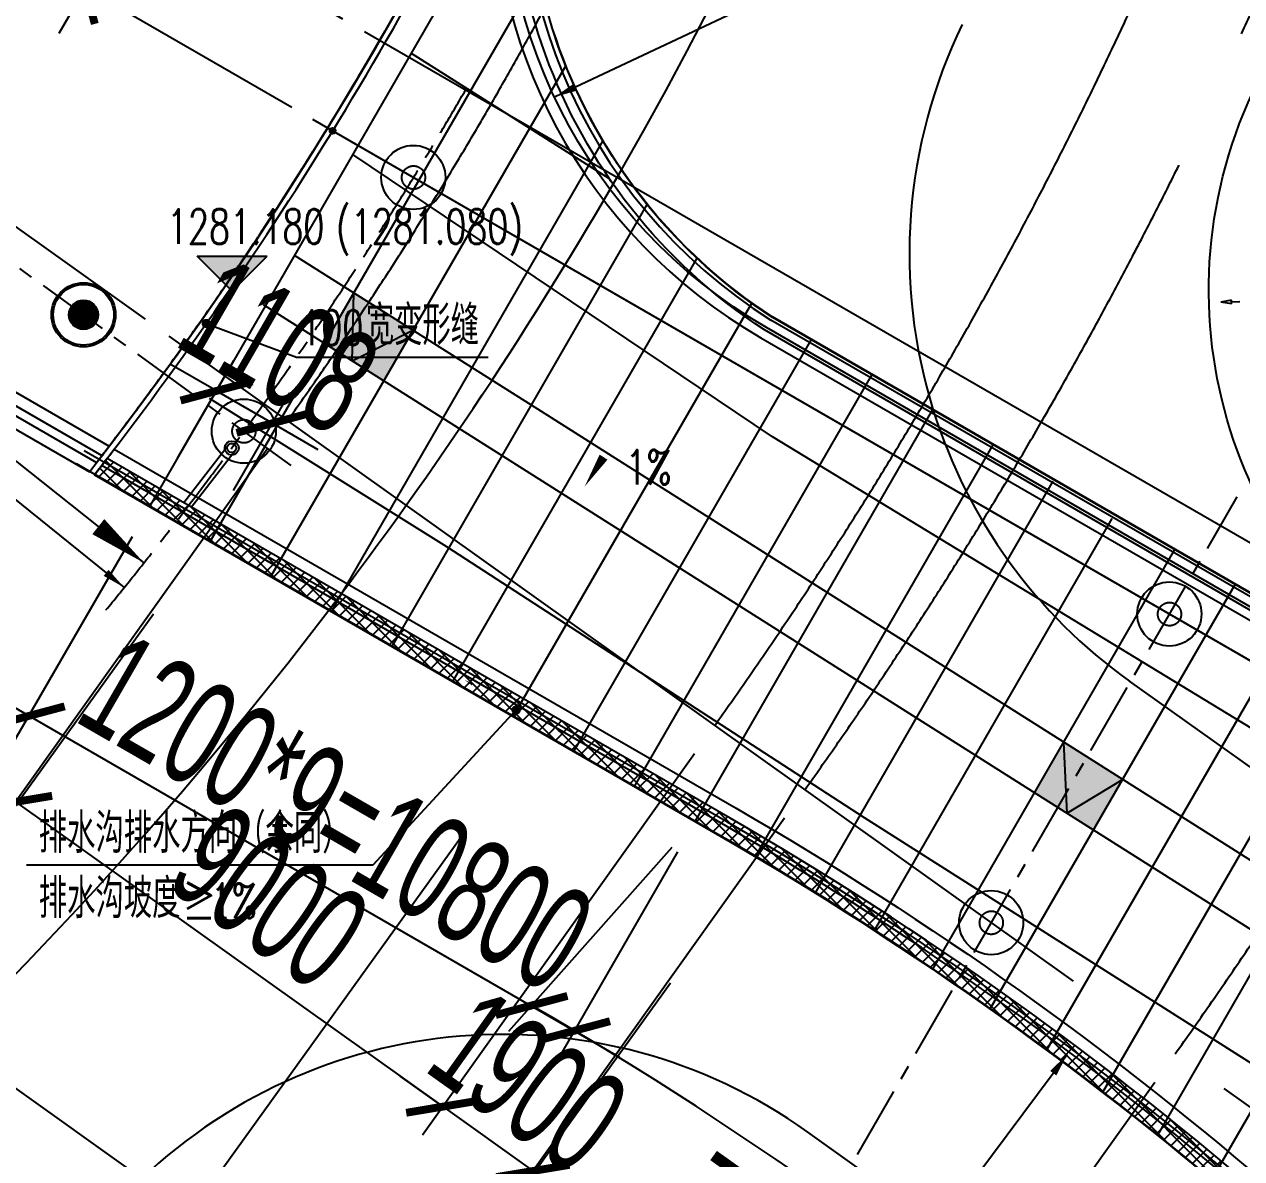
# Model space of a CAD drawing. Extents: x 1962160 to 37842216, y -162679 to 2997677.
# Drawn here: x 37663853 to 37684730, y 2705200 to 2724654 of the extents above; entities that cross this region are included whole.
import ezdxf
from ezdxf.enums import TextEntityAlignment as Align

# ---------------------------------------------------------------- set-up
doc = ezdxf.new("R2010")
doc.units = 0
doc.header["$LTSCALE"] = 1000
for name, pattern in [('__DASH', [0.35, 0.25, -0.1]), ('CENTER', [2, 1.25, -0.25, 0.25, -0.25]), ('CENTER2', [28.575000000000003, 19.05, -3.175, 3.175, -3.175]), ('DASH', [0.35, 0.25, -0.1]), ('HIDDEN', [0.375, 0.25, -0.125])]:
    doc.linetypes.add(name, pattern=pattern)
doc.layers.get('0').update_dxf_attribs({"color": 8})
doc.layers.get('Defpoints').update_dxf_attribs({"color": 8})
for name, color, linetype in [('#幕墙线-平面', 8, 'Continuous'), ('#标注', 8, 'Continuous'), ('#虚线', 8, 'HIDDEN'), ('#轴线', 8, 'CENTER2'), ('A-AL-E', 8, 'Continuous'), ('A-COLS-PLAN-C', 8, 'DASH'), ('A-COLS-PLAN-S', 8, 'DASH'), ('A-DETL-ALUM', 8, 'Continuous'), ('A-DIMS', 8, 'Continuous'), ('A-DIMS-ELEV', 8, 'Continuous'), ('A-DIMS-LEAD', 8, 'Continuous'), ('A-DIMS-SYMB', 8, 'Continuous'), ('A-FLOR', 8, 'Continuous'), ('A-FLOR-OTLN', 8, 'Continuous'), ('A-FLOR-UNDR', 8, '__DASH'), ('A-GRID', 8, 'CENTER'), ('A-HATH', 8, 'Continuous'), ('A-NOTE', 8, 'Continuous'), ('A-ROOF-DRAN', 8, 'Continuous'), ('A-STRS-HRAL', 8, 'Continuous'), ('COLUMN', 8, 'Continuous'), ('DIM', 8, 'Continuous'), ('G-ACCS', 8, 'Continuous'), ('PUB_HATCH', 8, 'Continuous'), ('周边建筑', 8, 'Continuous'), ('建-填充', 8, 'Continuous'), ('水-雨水-压力流-标识', 8, 'Continuous')]:
    doc.layers.add(name, color=color, linetype=linetype)
doc.layers.add('A-X-CHEK', color=8, linetype='Continuous', plot=False)
doc.styles.add('#文字', font='jrs.shx', dxfattribs={"width": 0.7, "bigfont": 'hztxt.shx'})
doc.styles.add('_TCH_DIM', font='SIMPLEX', dxfattribs={"bigfont": 'GBCBIG'})
doc.styles.add('_TCH_LABEL', font='COMPLEX', dxfattribs={"bigfont": 'GBCBIG'})
doc.styles.add('JHZX', font='jrs.shx', dxfattribs={"width": 0.6, "bigfont": 'jhz.shx'})
doc.dimstyles.new('JZBZ-600', dxfattribs={"dimscale": 600, "dimtxt": 3, "dimasz": 1.5, "dimexe": 1, "dimexo": 1, "dimgap": 0.5, "dimtad": 1, "dimdec": 0, "dimdsep": 46, "dimtxsty": 'JHZX', "dimblk1": 'ARCHTICK', "dimblk2": 'ARCHTICK', "dimsah": 1, "dimcen": 0, "dimclrd": 1, "dimclre": 1, "dimclrt": 2, "dimadec": 1, "dimazin": 2, "dimtfac": 1, "dimtdec": 0, "dimtix": 1, "dimtmove": 0, "dimatfit": 3, "dimfxl": 1, "dimtolj": 1, "dimlwd": -1, "dimlwe": -1, "dimarcsym": 1})

# ---------------------------------------------------------------- blocks, each defined once
blk = doc.blocks.new('排水沟区域')
at = {"layer": 'A-HATH'}
h = blk.add_hatch(dxfattribs=at)
h.set_pattern_fill('ANSI37', color=256, scale=100)
h.set_pattern_definition([(45, (0, 0), (-112.2532015133644, 112.2532015133644), []), (135, (0, 0), (-112.2532015133644, -112.2532015133644), [])])
edge = h.paths.add_edge_path()
edge.add_arc((35647972.51225499, 2918657.177441645), 65100.0000012061, 322.14232842016406, 322.4531751002439, ccw=False)
edge.add_line((35699371.4155573, 2878705.171991638), (35710098.52591892, 2872511.871939205))
edge.add_arc((35680273.52592783, 2820853.456598331), 59649.99999998869, 38.01189623978013, 60.00000000987711, ccw=False)
edge.add_arc((35744722.34777962, 2871227.947781262), 22150.00000015055, 218.0118962393887, 299.374672109322)
edge.add_line((35755587.33435256, 2851925.75705647), (35755535.64254402, 2852298.799455345))
edge.add_arc((35744722.34777962, 2871227.947781258), 21800.00000013873, 218.0118962393722, 299.73721067603617, ccw=False)
edge.add_arc((35680273.52592785, 2820853.45659831), 59999.99999999597, 38.01189623980522, 60.00000000990575)
edge.add_line((35710273.52591886, 2872814.98083056), (35699587.40959853, 2878984.612962234))
blk.add_lwpolyline([(35699587.40959853, 2878984.612962234, -0.001356325340777979), (35699371.4155573, 2878705.171991638), (35710098.52591892, 2872511.871939205, -0.09623666010341482), (35727270.74137338, 2857587.422357051, 0.3707188740707033), (35755587.33435256, 2851925.75705647), (35755535.64254402, 2852298.799455345, -0.372519204977677), (35727546.5003911, 2857802.961133509, 0.09623666010342376), (35710273.52591886, 2872814.98083056)], format="xyb", close=True, dxfattribs=at)
blk = doc.blocks.new('A$C58e34137')
at = {"layer": 'A-X-CHEK'}
blk.add_blockref('排水沟区域', (-35647972.51433039, -2918657.17947907), dxfattribs=at)
blk = doc.blocks.new('雨水立管')
for radius in [80, 50]:
    blk.add_circle((-3.725290298461914e-09, 2.328306436538696e-10), radius)
blk = doc.blocks.new('雨水')
at = {"layer": 'A-DIMS-SYMB'}
for points in [[(35708731.8384164, 2879987.853267618, 0, 0, 0), (35707777.52065702, 2878503.900955722, 0, 160, 0), (35708102.0590466, 2879008.554137311, 0, 0, 0)], [(35706841.9967168, 2874531.734815374, 0, 0, 0), (35705722.45970689, 2875186.766709147, 0, 40.00000000000001, 0), (35705851.92734507, 2875111.016259214, 0, 0, 0)]]:
    blk.add_lwpolyline(points, format="xyseb", dxfattribs=at)
at = {"layer": 'A-ROOF-DRAN'}
for points in [[(35701665.13476419, 2879211.063705506), (35700902.99631985, 2878225.058614844)], [(35701783.81438571, 2879119.329592793), (35701034.08286004, 2878149.375765604)]]:
    blk.add_lwpolyline(points, dxfattribs=at)
at = {"xscale": 1.5, "yscale": 1.5, "zscale": 1.5, "rotation": 352.2975587792416}
blk.add_blockref('雨水立管', (35701724.47457495, 2879165.196649149), dxfattribs=at)
at = {"layer": 'A-DIMS-SYMB', "style": '_TCH_DIM', "width": 0.7058823529411765}
blk.add_text('1%', height=595, dxfattribs=at).set_placement((35708478.84041534, 2878536.772431237))
blk = doc.blocks.new('1100')
at = {"layer": 'A-DETL-ALUM', "ltscale": 0.3}
blk.add_circle((35572079.41488183, 2737404.62498665), 550, dxfattribs=at)
blk = doc.blocks.new('_YZHK')
blk.add_circle((0, 0), 0.5)
blk = doc.blocks.new('ASDFASD')
at = {"layer": 'A-COLS-PLAN-C', "ltscale": 0.3, "xscale": 400, "yscale": 400, "zscale": 400}
for p in [(35704842.20690009, 2883804.231638936), (35701933.94578041, 2879451.901112528), (35717808.48647182, 2876316.632985414), (35714752.48607931, 2871023.485037637)]:
    blk.add_blockref('_YZHK', p, dxfattribs=at)
blk = doc.blocks.new('ZWBLB')
at = {"layer": '周边建筑'}
for radius in [550, 520]:
    blk.add_circle((0, 0), radius, dxfattribs=at)
blk = doc.blocks.new('_YZH')
blk.add_circle((0, 0), 0.5)
at = {"layer": 'PUB_HATCH', "const_width": 0.5}
blk.add_lwpolyline([(-0.25, 0, 1), (0.25, 0, 1)], format="xyb", close=True, dxfattribs=at)
blk = doc.blocks.new('ECC')
at = {"layer": '周边建筑'}
blk.add_line((-116694.2227921858, 480234.0633016001), (-111292.32984633, 477115.278949596), dxfattribs=at)
for points in [[(-126716.4420018718, 491932.2929083132), (-127550.6748390421, 491133.9615865685, 0.1326683877952218), (-116694.2207442299, 480234.0621192125), (-111292.3298463449, 477115.2789496044)], [(-126578.4081411064, 491787.5629272466), (-127299.1309239492, 491097.8567131069, 0.1313120462782556), (-116594.2207440957, 480407.2671998893), (-111169.6204438061, 477275.3727506711)], [(-127989.3982591256, 491198.5599216246, 0.1350036080482304), (-116869.2207444757, 479930.9532280276), (-111508.3881162256, 476835.8750614896)], [(-127738.9273781553, 491161.4281924595, 0.133675105545757), (-116769.2207443342, 480104.1583087048), (-111384.7208804563, 476995.4158572792)], [(-127299.1309239492, 491097.8567131069, 0.1313120462782575), (-116594.2207440957, 480407.2671998893), (-111169.6204438061, 477275.3727506711)]]:
    blk.add_lwpolyline(points, format="xyb", dxfattribs=at)
for centre, radius, start, end in [((-162819.866218321, 516737.4065481108), 65000.00000000001, 322.2636191903554, 219.1220131277626), ((-162819.866218321, 516737.4065481108), 65000.00000000001, 322.1301625506179, 334.51952315735), ((-162819.866218321, 516737.4065481103), 65000.00000000007, 322.4414961363963, 334.3637509884151)]:
    blk.add_arc(centre, radius, start, end, dxfattribs=at)
at = {"layer": 'COLUMN', "xscale": 500, "yscale": 500, "zscale": 500}
blk.add_blockref('_YZH', (-111609.0904743895, 479530.6000779974), dxfattribs=at)
at = {"layer": '周边建筑'}
blk.add_blockref('ZWBLB', (-111609.0904743895, 479530.6000775653), dxfattribs=at)
blk = doc.blocks.new('*U323')
for p, q in [((171.5522559606616, 1.455191522836685e-11), (315.1458337431832, 1.455191522836685e-11)), ((315.1458337429503, 31.46169286793156), (315.1458337431832, -31.46169286801887)), ((315.1458337429503, 31.46169286793156), (500, 1.309672370553017e-10)), ((315.1458337431832, -31.46169286801887), (500, 1.455191522836685e-11))]:
    blk.add_line(p, q)
blk = doc.blocks.new('567')
at = {"layer": '周边建筑'}
blk.add_lwpolyline([(51545.86369138211, 114974.0141785215, -0.06666786033998978), (79983.71774893254, 97358.1270108968, -0.4327152502716894), (80756.21607623994, 85720.67174874991), (59352.30016976595, 62767.78205864877, -0.3893999561661833), (48564.77200990915, 61928.61147829099, 0.1645435660436389), (999.9999528080225, 78693.64650399983)], format="xyb", dxfattribs=at)
at = {"layer": '周边建筑', "rotation": 257.5786411713777}
blk.add_blockref('*U323', (52057.73240400851, 61069.8532551527), dxfattribs=at)
blk = doc.blocks.new('DIAN')
at = {"layer": 'A-FLOR-OTLN'}
h = blk.add_hatch(color=256, dxfattribs=at)
h.dxf.hatch_style = 1
edge = h.paths.add_edge_path()
edge.add_arc((35536772.41172721, 2753987.120531246), 50, 0, 360)
blk.add_circle((35536772.41172721, 2753987.120531246), 50, dxfattribs=at)
blk = doc.blocks.new('总体道路0521')
at = {"layer": 'G-ACCS'}
for p, q in [((35648068.32808612, 2918594.665559466), (35648041.65957485, 2918613.688023686)), ((35648063.29587139, 2918586.585897689), (35648036.14289677, 2918605.953926256))]:
    blk.add_line(p, q, dxfattribs=at)
for centre, radius, start, end in [((35647972.51118848, 2918657.176535514), 69.7, 330.1203510444316, 10.71227633827604), ((35648046.88590146, 2918621.015063349), 9, 154.0708326317553, 197.3598308724266), ((35647972.51118848, 2918657.176535514), 69.7, 322.6637864457833, 330.1203510444316), ((35648046.88590146, 2918621.015063349), 9, 197.3598308724266, 234.4998290719739), ((35647972.51118848, 2918657.176535514), 69.7, 292.7775587683992, 322.6637864457833), ((35648030.91657017, 2918598.62688659), 9, 54.49982907197385, 134.9292716560846)]:
    blk.add_arc(centre, radius, start, end, dxfattribs=at)
blk = doc.blocks.new('A$C06ac024f')
at = {"layer": 'A-DIMS-ELEV'}
blk.add_hatch(color=256, dxfattribs=at).paths.add_polyline_path([(53758.63611833751, -36801.59511279128), (53158.63611833751, -36201.59511279128), (54358.63611833751, -36201.59511279128)])
at = {"layer": 'A-AL-E'}
blk.add_line((101589.8477521315, -59576.68340815231), (62999.84299910814, -37296.73377597518), dxfattribs=at)
for points in [[(147245.6210697815, 1134.993029267993), (130542.5034915507, 989.2271304680035, 0.4119717829241812), (129699.9215302989, 138.3528260248713, -0.1147152888506127), (116458.9620669484, -57091.14130415907, -0.5535839278638499), (79455.80101504922, -60946.5843946375, 0.09623666010405128), (62226.00897887349, -45972.09474674379), (51522.52881834656, -39792.43759728689)], [(147247.0268306136, 934.9976814794354), (130544.2487986535, 789.2347458549775, 0.411971782924628), (129899.9214165211, 138.5661601070315, -0.1147152888506085), (116638.5441282466, -57179.17699726066, -0.5535839278639791), (79298.22443350405, -61069.74940975336, 0.09623666010405146), (62126.00897890329, -46145.29982751934), (51398.89861740917, -39951.99977517687)], [(123777.9805633649, -24348.15376469167, -0.06675319751200123), (112989.6129839644, -56099.62711645942, -0.4327152502716672), (101614.8477521315, -59533.38213796448), (63025.62622740865, -37253.88470285665, -0.3161234074541413), (59062.56976918876, -27379.22548662778, -0.3161234074541413)]]:
    blk.add_lwpolyline(points, format="xyb", dxfattribs=at)
blk.add_arc((67816.05199155211, -29609.99149339832), 9070.935782908682, 166.9009213421638, 237.9303675610588, dxfattribs=at)
at = {"layer": 'A-DIMS'}
for points in [[(63988.90469906479, -31254.26336264191), (59647.78276852518, -33302.35036865529), (59286.02260764688, -33473.02428582311)], [(47862.28251037002, -38619.30898234202), (51597.87565726787, -41633.49939451646), (51909.17508617789, -41884.68192886421)], [(64968.8701903224, -54058.73165919306), (67841.99330415577, -50213.58360316418), (68081.42023030668, -49893.15459849499)]]:
    blk.add_lwpolyline(points, dxfattribs=at)
for points in [[(59647.78276852518, -33302.35036865529, 132, 0, 0), (59286.02260764688, -33473.02428582311, 0, 0, 0)], [(51597.87565726787, -41633.49939451646, 132, 0, 0), (51909.17508617789, -41884.68192886421, 0, 0, 0)], [(67841.99330415577, -50213.58360316418, 132, 0, 0), (68081.42023030668, -49893.15459849499, 0, 0, 0)]]:
    blk.add_lwpolyline(points, format="xyseb", dxfattribs=at)
at = {"layer": 'A-DIMS-ELEV'}
for p, q in [((53758.63611833751, -36801.59511279128), (53158.63611833751, -36201.59511279128)), ((53158.63611833751, -36201.59511279128), (54358.63611833751, -36201.59511279128)), ((53758.63611833751, -36801.59511279128), (54358.63611833751, -36201.59511279128))]:
    blk.add_line(p, q, dxfattribs=at)
at = {"layer": 'A-DIMS-LEAD'}
for p, q in [((53315.03474676609, -37356.60780329444), (54861.47268681973, -37935.57525853114)), ((54861.47268681973, -37935.57525853114), (58152.04900931567, -37935.57525853114)), ((58629.73631864041, -43985.16502641235), (56172.86923217028, -46645.10551177152)), ((56172.86923217028, -46645.10551177152), (50233.03260233253, -46645.10551177152))]:
    blk.add_line(p, q, dxfattribs=at)
at = {"layer": 'A-DIMS-LEAD', "const_width": 80}
for points in [[(53277.57404495776, -37342.58297459874, 1), (53352.49544857442, -37370.63263199013, 1)], [(58656.87669134885, -43955.78135459963, 1), (58602.59594593197, -44014.54869822506, 1)]]:
    blk.add_lwpolyline(points, format="xyb", close=True, dxfattribs=at)
at = {"layer": 'A-FLOR-OTLN'}
blk.add_lwpolyline([(51398.89861740917, -39951.99977517687, 0.05672708635280985), (59062.56976918876, -27379.22548662778, 0.05284864974310275)], format="xyb", dxfattribs=at)
blk.add_lwpolyline([(107226.3362906799, -63927.87709462829), (55482.87519954145, -34053.77590486221)], dxfattribs=at)
at = {"layer": 'A-FLOR-UNDR'}
blk.add_lwpolyline([(51408.42950578779, -39776.53130639996, 0.05284864974309752), (58604.57444538176, -28115.88494064892, 0.05284864974309752)], format="xyb", dxfattribs=at)
at = {"layer": 'A-STRS-HRAL'}
for points in [[(62825.62622740865, -37600.29486436816), (101414.8477521315, -59879.79229947738, 0.1653430325044177), (106813.8457701206, -60951.07172376709), (106786.3939477056, -60752.9611531226, -0.1653070570733526), (101514.8477521315, -59706.58721872047), (62925.62622740865, -37427.08978361171, -0.2993344803254237), (58486.30520709604, -28589.53009189107, -0.002117859348563154), (58242.01538074017, -29083.96067959536, 0.2840107938774867), (62825.62622740865, -37600.29486436862)], [(79573.98345122486, -60854.21063328767, 0.09623666010342546), (62301.0089789927, -45842.19093623757), (51614.89265865833, -39672.55880456464, 0.0007746026497194166), (51737.56657661498, -39512.44451643759), (62401.0089789629, -45668.98585546529, -0.09623666010343572), (79731.56003275514, -60731.04561817972, 0.3735772701096537), (107533.5279144421, -66144.77573821507), (107563.1256041527, -66358.37231146172, -0.3725192049777493), (79573.98345120996, -60854.21063329559)]]:
    blk.add_lwpolyline(points, format="xyb", dxfattribs=at)
at = {"xscale": 1000, "yscale": 1000, "zscale": 1000}
blk.add_blockref('总体道路0521', (-35647972511.19448, -2918657176.530752), dxfattribs=at)
at = {"layer": 'A-COLS-PLAN-S'}
blk.add_blockref('ASDFASD', (-35647972.51693987, -2918657.171766797), dxfattribs=at)
at = {"layer": 'A-FLOR-OTLN'}
blk.add_blockref('DIAN', (-35481289.68737873, -2788040.78281736), dxfattribs=at)
at = {"layer": 'A-ROOF-DRAN'}
blk.add_blockref('雨水', (-35647972.51693987, -2918657.171766797), dxfattribs=at)
at = {"layer": '周边建筑', "rotation": 283.0000003899075}
blk.add_blockref('567', (-0.006137371063232422, 0.004641769453883171), dxfattribs=at)
at = {"layer": '周边建筑'}
blk.add_blockref('ECC', (162819.8602113798, -516737.4017797778), dxfattribs=at)
at = {"layer": '水-雨水-压力流-标识'}
for p in [(-35515211.81814373, -2772255.757210535), (-35518120.07926341, -2776608.087736943), (-35502245.538572, -2779743.355864057), (-35505301.53896451, -2785036.503811834)]:
    blk.add_blockref('1100', p, dxfattribs=at)
at = {"layer": 'A-DIMS-ELEV', "style": '_TCH_DIM', "width": 0.7058823529411765}
for s, p in [('1281.180', (52642.63611833751, -35991.59511279128)), ('(1281.080)', (55542.63611833751, -35991.59511279128))]:
    blk.add_text(s, height=595, dxfattribs=at).set_placement(p)
at = {"layer": 'A-NOTE', "width": 0.7058823529411765}
for s, style, p in [('100', '_TCH_DIM', (54930.55964761227, -37725.57525853114)), ('1%', '_TCH_LABEL', (53391.96877254546, -47555.10551177152))]:
    blk.add_text(s, height=595, dxfattribs=dict(at, style=style)).set_placement(p)
at = {"layer": 'A-NOTE'}
for s, style, p in [('宽变形缝', '_TCH_DIM', (56050.55964761227, -37725.57525853114)), ('排水沟排水方向（余同）', '_TCH_LABEL', (50443.03260233253, -46435.10551177152)), ('排水沟坡度≥', '_TCH_LABEL', (50443.03260233253, -47555.10551177152))]:
    blk.add_text(s, height=675.177304964539, dxfattribs=dict(at, style=style)).set_placement(p)
blk = doc.blocks.new('A$C41f195f4')
at = {"layer": '建-填充', "ltscale": 10}
h = blk.add_hatch(color=256, dxfattribs=at)
h.dxf.hatch_style = 1
edge = h.paths.add_edge_path()
edge.add_arc((97595.39058137685, -56265.69095952297), 7179.01443374561, 231.5455936663471, 240.9356816567147, ccw=False)
edge.add_line((93130.82129434496, -61887.60071699973), (92626.00912325829, -62761.96104559442))
edge.add_arc((97595.3905813694, -56265.690959536), 8179.014433734415, 232.5854866819008, 240.821272981113)
edge.add_line((93607.83049441874, -63406.81423673732), (94107.88902097195, -62540.68746200018))
edge = h.paths.add_edge_path()
edge.add_arc((-69109.94628895074, -267393.5292817643), 261921.2455644159, 54.80798916045615, 54.98832596793594)
edge.add_arc((77388.72809683532, -58262.44274746114), 6582.895621030485, 54.9883259681709, 57.6800715478995)
edge.add_line((80908.24897333235, -52699.39613995515), (80407.7652470991, -53566.25938214827))
edge.add_arc((77388.72809625417, -58262.44274824392), 5582.895622002558, 54.988325968121615, 57.264237374397226, ccw=False)
edge.add_arc((-69109.94628890604, -267393.5292813801), 260921.2455640731, 54.788035432014226, 54.98832596789953, ccw=False)
edge.add_line((81338.01119472831, -54214.47666196851), (81840.07907734066, -53344.86958044535))
h.paths.add_polyline_path([(69033.59259799123, -45186.76790526416), (68022.12648834288, -44546.85306364251), (67521.71634025127, -45413.58886476047), (68533.18244989961, -46053.50370638166)])
h.paths.add_polyline_path([(56861.15029467642, -37485.74222144345), (55846.22732935846, -36843.64036314422), (55345.81718126684, -37710.37616426172), (56360.74014658481, -38352.47802256048)])
at = {"layer": 'DIM', "ltscale": 10}
for points in [[(56861.15029467642, -37485.74222144485), (55819.87290543318, -38010.29258336639), (55846.22732935846, -36843.64036314469)], [(69033.59259799123, -45186.76790526463), (68080.01959540695, -45766.80538451485), (68022.12648834288, -44546.85306364158)]]:
    blk.add_lwpolyline(points, dxfattribs=at)
blk = doc.blocks.new('A$C80b62fe7')
at = {"layer": '#幕墙线-平面'}
for points in [[(218646.7388422862, 190065.3955623615), (201593.5581931472, 189916.5747094234, 0.4119717829255389), (200691.4998581558, 189005.6386893718, -0.1147152888506106), (187456.6657422855, 131802.6192673431, -0.5535839278639024), (150554.6522832364, 127957.7149734693, 0.09623666010403958), (133307.5872725919, 142947.2166410601), (122272.0149562731, 149318.607285982)], [(218649.0077415183, 189805.4054623647), (201595.8270923793, 189656.5846094266, 0.411971782924628), (200951.4997102469, 189005.9160236786, -0.1147152888506085), (187690.1224219725, 131688.1728663109, -0.5535839278639791), (150349.8027272299, 127797.6004538182, 0.09623666010405146), (133177.5872726291, 142722.0500360522), (122142.0149563104, 149093.4406809756)], [(194829.5588570908, 164519.1960988799, -0.06675319751200183), (184041.1912776902, 132767.7227471122, -0.4327152502716672), (172666.4260458574, 129333.9677256071), (134077.2045211345, 151613.4651607149, -0.3341902026022402), (130271.6078319177, 162072.0659009404)], [(195084.6700434908, 164469.0136061809, -0.06675319751200197), (184274.0672237352, 132652.0992471087, -0.4327152502716498), (172536.4260458574, 129108.8011206249), (133941.2579975277, 151391.7317827353, -0.3343935613356593), (130022.9198136404, 162147.9228028324, -0.3343935613356593)]]:
    blk.add_lwpolyline(points, format="xyb", dxfattribs=at)
for points in [[(131281.2631993741, 153983.7734507644), (127884.5185658559, 156132.7602368388)], [(134079.7864351645, 149553.7027626196), (126883.6982696727, 154399.2886346029)], [(144108.1086783633, 141135.4300932167), (139073.7000977993, 144320.5024735704), (135017.1846613586, 146886.9003076642), (129942.5698347688, 150097.4095991673), (125882.8779734969, 152665.8170323665)], [(143573.4623647779, 140290.3541680076), (138539.053784214, 143475.4265483608), (134482.5383477733, 146041.8243824551), (129407.9235211834, 149252.3336739582), (125348.2316599116, 151820.741107157)], [(128493.1884596869, 147668.8949083993), (124421.9767090976, 150216.4204709372)], [(153029.1152099669, 137858.1112476722), (146132.4241994321, 142221.3765055388), (134079.7864351645, 149553.7027626196)], [(152071.1342801899, 132427.239464784), (143689.4704687521, 137921.6029307479), (135653.65333087, 143023.6842922554), (128493.1884596869, 147668.8949083984)]]:
    blk.add_lwpolyline(points, dxfattribs=at)
for radius, start, end in [(128529.4436852644, 333.5022467601689, 195.775796910644), (127529.4436852644, 333.539850647279, 195.7883970499479)]:
    blk.add_arc((71051.57360945642, 188867.3555372115), radius, start, end, dxfattribs=at)
blk = doc.blocks.new('DASWQE')
at = {"layer": '#幕墙线-平面', "ltscale": 10}
for points in [[(52350.70909708738, -40501.53075564979), (58819.47374245524, -29297.30172764882)], [(53389.93958172947, -41101.53075546864), (59008.94217199087, -31369.13278126391)], [(54429.17006637156, -41701.5307552875), (59484.37653000653, -32945.65631751623)], [(55468.4005510211, -42301.53075510636), (60124.23766614497, -34237.38431995129)], [(56507.63103567064, -42901.53075492522), (60882.69269947708, -35323.70166696329)], [(57546.86152031273, -43501.53075474408), (61737.51542133093, -36243.10528124636)], [(58586.09200495481, -44101.53075456293), (62677.11458745599, -37015.67178676836)], [(59625.32248960435, -44701.53075438133), (63702.44981369376, -37639.73908013431)], [(60664.55297425389, -45301.53075420018), (64741.68029833585, -38239.73907995317)], [(61703.78345889598, -45901.53075401904), (65780.91078297794, -38839.73907977203)], [(62740.87194865197, -46505.20691972645), (66817.99927273393, -39443.41524547944)], [(63766.63314495981, -47127.91504065786), (67843.76046904176, -40066.12336641084)], [(64779.66038845479, -47771.13136479538), (68856.7877125442, -40709.33969054837)], [(65779.54371294379, -48434.59558624122), (69932.45289544016, -41241.54588292679)], [(66765.87847144902, -49118.03920489317), (70968.14373222739, -41839.50226634042)], [(67738.26550005376, -49821.18563510198), (72001.90533925593, -42436.34480843274)], [(68696.31127940118, -50543.75031760614), (73033.31935922801, -43031.83197050914)], [(69639.6280939281, -51285.44083469035), (74061.96838489175, -43625.72276238212)], [(70567.83418884128, -52045.95702852542), (75087.43612800539, -44217.77683991008)]]:
    blk.add_lwpolyline(points, dxfattribs=at)
at = {"layer": 'DIM', "ltscale": 10}
blk.add_blockref('A$C80b62fe7', (-71047.03888088465, -188862.9763723449), dxfattribs=at)
blk = doc.blocks.new('_ARCHTICK')
at = {"const_width": 0.15}
blk.add_lwpolyline([(-0.5, -0.5), (0.5, 0.5)], dxfattribs=at)
blk = doc.blocks.new('*D230')
at = {"layer": '#标注', "color": 1, "transparency": 16777216}
for p, q in [((36834958.65801542, 2879145.469505651), (36827972.03518476, 2869350.585544074)), ((36828320.45695819, 2869839.054855088), (36892961.22911568, 2823731.240171639)), ((36899599.43017291, 2833037.654822202), (36892612.80734225, 2823242.770860625))]:
    blk.add_line(p, q, dxfattribs=at)
at = {"layer": 'Defpoints', "color": 0, "transparency": 16777216}
for p in [(36835307.07978883, 2879633.938816665), (36899947.85194632, 2833526.124133216), (36892961.22911568, 2823731.240171639)]:
    blk.add_point(p, dxfattribs=at)
at = {"layer": '#标注', "color": 1, "transparency": 16777216, "xscale": 900, "yscale": 900, "zscale": 900}
for p, rotation in [((36828320.45695819, 2869839.054855088), 144.5), ((36892961.22911568, 2823731.240171639), 324.4999999999999)]:
    blk.add_blockref('_ARCHTICK', p, dxfattribs=dict(at, rotation=rotation))
at = {"layer": '#标注', "color": 2, "transparency": 16777216, "insert": (36861337.68658379, 2847762.086135387), "char_height": 1800, "attachment_point": 5, "rotation": 324.5, "style": 'JHZX'}
blk.add_mtext('\\A1;79400', dxfattribs=at)
blk = doc.blocks.new('*D90')
at = {"layer": '#标注', "color": 1, "transparency": 16777216}
for p, q in [((36850182.61820868, 2868286.324233858), (36845518.80720088, 2861747.902345715)), ((36856532.71925186, 2863756.841179309), (36851868.90824406, 2857218.419291167)), ((36845867.22897431, 2862236.371656729), (36852217.33001748, 2857706.88860218))]:
    blk.add_line(p, q, dxfattribs=at)
at = {"layer": 'Defpoints', "color": 0, "transparency": 16777216}
for p in [(36850531.0399821, 2868774.793544872), (36856881.14102528, 2864245.310490323), (36852217.33001748, 2857706.88860218)]:
    blk.add_point(p, dxfattribs=at)
at = {"layer": '#标注', "color": 1, "transparency": 16777216, "xscale": 900, "yscale": 900, "zscale": 900}
for p, rotation in [((36845867.22897431, 2862236.371656729), 144.4999999999964), ((36852217.33001748, 2857706.88860218), 324.4999999999964)]:
    blk.add_blockref('_ARCHTICK', p, dxfattribs=dict(at, rotation=rotation))
at = {"layer": '#标注', "color": 2, "transparency": 16777216, "insert": (36849739.12304275, 2860948.568751484), "char_height": 1800, "attachment_point": 5, "rotation": 324.4999999999964, "style": 'JHZX'}
blk.add_mtext('\\A1;7800', dxfattribs=at)
blk = doc.blocks.new('*D91')
at = {"layer": '#标注', "color": 1, "transparency": 16777216}
for p, q in [((36843832.5171655, 2872815.807288401), (36839168.70615769, 2866277.385400251)), ((36850182.61820868, 2868286.324233856), (36845518.80720087, 2861747.902345706)), ((36839517.12793112, 2866765.854711264), (36845867.2289743, 2862236.37165672))]:
    blk.add_line(p, q, dxfattribs=at)
at = {"layer": 'Defpoints', "color": 0, "transparency": 16777216}
for p in [(36844180.93893892, 2873304.276599415), (36850531.0399821, 2868774.79354487), (36845867.2289743, 2862236.37165672)]:
    blk.add_point(p, dxfattribs=at)
at = {"layer": '#标注', "color": 1, "transparency": 16777216, "xscale": 900, "yscale": 900, "zscale": 900}
for p, rotation in [((36839517.12793112, 2866765.854711264), 144.4999999999936), ((36845867.2289743, 2862236.37165672), 324.4999999999936)]:
    blk.add_blockref('_ARCHTICK', p, dxfattribs=dict(at, rotation=rotation))
at = {"layer": '#标注', "color": 2, "transparency": 16777216, "insert": (36843389.02199956, 2865478.05180602), "char_height": 1800, "attachment_point": 5, "rotation": 324.49999999999363, "style": 'JHZX'}
blk.add_mtext('\\A1;7800', dxfattribs=at)
blk = doc.blocks.new('*D92')
at = {"layer": '#标注', "color": 1, "transparency": 16777216}
for p, q in [((36842285.69768062, 2873919.142904256), (36837621.88667283, 2867380.721016124)), ((36843832.5171655, 2872815.807288401), (36839168.70615771, 2866277.385400273)), ((36837970.30844626, 2867869.190327138), (36837237.60447974, 2868391.822987277)), ((36837970.30844626, 2867869.190327138), (36839517.12793113, 2866765.854711287)), ((36839517.12793113, 2866765.854711287), (36840249.83189765, 2866243.222051147))]:
    blk.add_line(p, q, dxfattribs=at)
at = {"layer": 'Defpoints', "color": 0, "transparency": 16777216}
for p in [(36842634.11945405, 2874407.612215269), (36844180.93893892, 2873304.276599415), (36839517.12793113, 2866765.854711287)]:
    blk.add_point(p, dxfattribs=at)
at = {"layer": '#标注', "color": 1, "transparency": 16777216, "xscale": 900, "yscale": 900, "zscale": 900}
for p, rotation in [((36837970.30844626, 2867869.190327138), 324.4999999999988), ((36839517.12793113, 2866765.854711287), 144.4999999999988)]:
    blk.add_blockref('_ARCHTICK', p, dxfattribs=dict(at, rotation=rotation))
at = {"layer": '#标注', "color": 2, "transparency": 16777216, "insert": (36839440.56173555, 2868294.461141236), "char_height": 1800, "attachment_point": 5, "rotation": 324.4999999999988, "style": 'JHZX'}
blk.add_mtext('\\A1;1900', dxfattribs=at)
blk = doc.blocks.new('*D93')
at = {"layer": '#标注', "color": 1, "transparency": 16777216}
for p, q in [((36834958.65801542, 2879145.469505651), (36830294.84700762, 2872607.047617516)), ((36842285.69768062, 2873919.142904252), (36837621.88667284, 2867380.721016116)), ((36830643.26878105, 2873095.516928529), (36837970.30844626, 2867869.19032713))]:
    blk.add_line(p, q, dxfattribs=at)
at = {"layer": 'Defpoints', "color": 0, "transparency": 16777216}
for p in [(36835307.07978884, 2879633.938816665), (36842634.11945406, 2874407.612215266), (36837970.30844626, 2867869.19032713)]:
    blk.add_point(p, dxfattribs=at)
at = {"layer": '#标注', "color": 1, "transparency": 16777216, "xscale": 900, "yscale": 900, "zscale": 900}
for p, rotation in [((36830643.26878105, 2873095.516928529), 144.5000000000053), ((36837970.30844626, 2867869.19032713), 324.5000000000053)]:
    blk.add_blockref('_ARCHTICK', p, dxfattribs=dict(at, rotation=rotation))
at = {"layer": '#标注', "color": 2, "transparency": 16777216, "insert": (36835003.63216051, 2871459.292249857), "char_height": 1800, "attachment_point": 5, "rotation": 324.50000000000534, "style": 'JHZX'}
blk.add_mtext('\\A1;9000', dxfattribs=at)
blk = doc.blocks.new('*D108')
at = {"layer": '#标注', "color": 1, "transparency": 16777216}
for p, q in [((36832712.74635546, 2888569.013067609), (36833162.74635546, 2889348.435931014)), ((36836258.08979976, 2886522.108075676), (36832193.13111319, 2888869.013067609)), ((36831837.74635549, 2887053.468611026), (36832712.74635546, 2888569.013067609)), ((36835383.08979978, 2885006.563619094), (36831318.13111322, 2887353.468611026)), ((36831837.74635549, 2887053.468611026), (36831387.74635549, 2886274.045747617))]:
    blk.add_line(p, q, dxfattribs=at)
at = {"layer": 'Defpoints', "color": 0, "transparency": 16777216}
for p in [(36832712.74635546, 2888569.013067609), (36836777.70504203, 2886222.108075676), (36835902.70504206, 2884706.563619094)]:
    blk.add_point(p, dxfattribs=at)
at = {"layer": '#标注', "color": 1, "transparency": 16777216, "xscale": 900, "yscale": 900, "zscale": 900}
for p, rotation in [((36832712.74635546, 2888569.013067609), 240.0000000000206), ((36831837.74635549, 2887053.468611026), 60.00000000002057)]:
    blk.add_blockref('_ARCHTICK', p, dxfattribs=dict(at, rotation=rotation))
at = {"layer": '#标注', "color": 2, "transparency": 16777216, "insert": (36831236.01587093, 2888411.240839314), "char_height": 1800, "attachment_point": 5, "rotation": 60.00000000002058, "style": 'JHZX'}
blk.add_mtext('\\A1;1750', dxfattribs=at)
blk = doc.blocks.new('*U247')
blk.add_line((-8.960830237663566e-17, -20), (0, 0))
blk.add_circle((0, -24), 4)
at = {"style": 'JHZX', "width": 0.75}
blk.add_attdef('AXES', text='', height=4, dxfattribs=at).set_placement((0, -24), align=Align.MIDDLE_CENTER)
blk = doc.blocks.new('*U246')
blk.add_line((20, 4.898587196589413e-16), (0, 0))
blk.add_circle((24, 0), 4)
at = {"style": 'JHZX', "width": 0.75}
blk.add_attdef('AXES', text='', height=4, dxfattribs=at).set_placement((23.99999999999997, 0), align=Align.MIDDLE_CENTER)
blk = doc.blocks.new('DOTE-11')
at = {"layer": '#虚线', "ltscale": 20}
for radius, end in [(109299.9999999995, 50.72061515791979), (101499.9999999995, 50.50683943095017), (93699.99999999953, 50.25741948715695), (85899.99999999953, 49.96262362762494), (78099.99999999953, 49.60881958265374)]:
    blk.add_arc((36780598.51695531, 2918657.177440438), radius, 329.9999999848261, end, dxfattribs=at)
at = {"layer": '#轴线'}
for p, q in [((36836630.36058016, 2886307.177440433), (36907557.8411501, 2845357.177440436)), ((36835734.86067245, 2884803.468611047), (36890521.10266908, 2853172.617046411)), ((36833271.79099296, 2881085.696205938), (36899947.85194635, 2833526.124133213))]:
    blk.add_line(p, q, dxfattribs=at)
for centre, radius, end in [((36780598.51695531, 2918657.177440438), 146599.9999999995, 183.9998103525153), ((36780598.51695531, 2918657.177440438), 138799.9999999995, 210.1884172151102), ((36780598.51695531, 2918657.177440438), 130399.9999999995, 210.3293811306592), ((36780598.51695531, 2918657.177440438), 127949.9999999995, 210.3740096847854), ((36780598.51695531, 2918657.177440439), 76200.00000000103, 56.49999999019825), ((36780598.51695531, 2918657.177440439), 67200.00000000128, 56.49999999019825), ((36780598.51695531, 2918657.177440438), 78099.99999999953, 329.9999999848261), ((36780598.51695531, 2918657.177440438), 85899.99999999953, 329.9999999848261)]:
    blk.add_arc(centre, radius, 324.4999999903098, end, dxfattribs=at)
at = {"layer": 'A-GRID'}
for p, q in [((36835368.96747449, 2878864.115860238), (36825094.45121072, 2886328.988880545)), ((36845083.13088066, 2867047.805072021), (36851595.023187, 2878326.733400007))]:
    blk.add_line(p, q, dxfattribs=at)
blk.add_arc((36780598.51695531, 2918657.177440439), 66700.00000000128, 320.6738812935791, 329.9999999848261, dxfattribs=at)
blk = doc.blocks.new('*D351')
at = {"layer": '#标注', "color": 1, "ltscale": 10, "transparency": 16777216}
for p, q in [((37665703.27618662, 2715864.824217509), (37663629.65506394, 2712273.207075939)), ((37663929.65506385, 2712792.82231826), (37663150.23220036, 2713242.822318124)), ((37673282.72942565, 2707392.822319891), (37663929.65506385, 2712792.82231826)), ((37675056.35054842, 2710464.824219141), (37672982.72942574, 2706873.20707757)), ((37673282.72942565, 2707392.822319891), (37674062.15228914, 2706942.822320027))]:
    blk.add_line(p, q, dxfattribs=at)
at = {"layer": 'Defpoints', "color": 0, "ltscale": 10, "transparency": 16777216}
for p in [(37666003.27618653, 2716384.439459834), (37663929.65506385, 2712792.82231826), (37675356.35054833, 2710984.439461466)]:
    blk.add_point(p, dxfattribs=at)
at = {"layer": '#标注', "color": 1, "ltscale": 10, "transparency": 16777216, "xscale": 900, "yscale": 900, "zscale": 900}
for p, rotation in [((37663929.65506385, 2712792.82231826), 330.0000000099769), ((37673282.72942565, 2707392.822319891), 150.0000000099769)]:
    blk.add_blockref('_ARCHTICK', p, dxfattribs=dict(at, rotation=rotation))
at = {"layer": '#标注', "color": 2, "ltscale": 10, "transparency": 16777216, "insert": (37669206.19224457, 2711132.052803723), "char_height": 1800, "attachment_point": 5, "rotation": 330.00000000997693, "style": 'JHZX'}
blk.add_mtext('\\A1;1200*9=10800', dxfattribs=at)
blk = doc.blocks.new('*D364')
at = {"layer": '#标注', "color": 1, "ltscale": 10, "transparency": 16777216}
for p, q in [((37666481.30609172, 2717212.411543364), (37667447.72679635, 2718886.301305966)), ((37667147.72679644, 2718366.686063642), (37666368.30393296, 2718816.686063504)), ((37667147.72679644, 2718366.686063642), (37668106.93117025, 2717812.889160441)), ((37667440.51046553, 2716658.614640163), (37668406.93117017, 2718332.504402766)), ((37668106.93117025, 2717812.889160441), (37668886.35403374, 2717362.889160581))]:
    blk.add_line(p, q, dxfattribs=at)
at = {"layer": 'Defpoints', "color": 0, "ltscale": 10, "transparency": 16777216}
for p in [(37668106.93117025, 2717812.889160441), (37666181.30609181, 2716692.796301043), (37667140.51046562, 2716138.999397842)]:
    blk.add_point(p, dxfattribs=at)
at = {"layer": '#标注', "color": 1, "ltscale": 10, "transparency": 16777216, "xscale": 900, "yscale": 900, "zscale": 900}
for p, rotation in [((37667147.72679644, 2718366.686063642), 330.0000000101977), ((37668106.93117025, 2717812.889160441), 150.0000000101977)]:
    blk.add_blockref('_ARCHTICK', p, dxfattribs=dict(at, rotation=rotation))
at = {"layer": '#标注', "color": 2, "ltscale": 10, "transparency": 16777216, "insert": (37668227.32898316, 2719129.018096687), "char_height": 1800, "attachment_point": 5, "rotation": 330.0000000101977, "style": 'JHZX'}
blk.add_mtext('\\A1;1108', dxfattribs=at)
blk = doc.blocks.new('ZW-5001')
at = {"layer": '#标注'}
blk.add_lwpolyline([(36826667.51997113, 2882098.394053055), (36832062.72874931, 2877816.941099029), (36832846.0500856, 2877195.324107531)], dxfattribs=at)
blk.add_lwpolyline([(36832062.72874931, 2877816.941099029, 330, 0, 0), (36832846.0500856, 2877195.324107531, 0, 0, 0)], format="xyseb", dxfattribs=at)
ref = blk.add_blockref('*U246', (36830303.09264506, 2887939.501343833), dxfattribs=dict(at, xscale=-600.0000000000005, yscale=600.0000000000003, rotation=330.0000000000579))
ref.add_attrib('AXES', '1/C21', dxfattribs={"layer": '0', "height": 2399.999999999998, "rotation": 329.9999999815948, "style": '#文字', "width": 0.5}).set_placement((36817832.32683045, 2895139.501341806), align=Align.MIDDLE_CENTER)
ref = blk.add_blockref('*U246', (36836197.34787825, 2886557.177440444), dxfattribs=dict(at, xscale=-600.0000000000005, yscale=600.0000000000003, rotation=330.0000000000579))
ref.add_attrib('AXES', 'C21', dxfattribs={"layer": '0', "height": 2399.999999999998, "rotation": 329.9999999815948, "style": '#文字', "width": 0.7}).set_placement((36823726.58206364, 2893757.177438418), align=Align.MIDDLE_CENTER)
ref = blk.add_blockref('*U246', (36832864.73323377, 2881376.047683785), dxfattribs=dict(at, xscale=-600.0000000000006, yscale=600.0000000000003, rotation=324.4999999999509))
ref.add_attrib('AXES', 'C22', dxfattribs={"layer": '0', "height": 2399.999999999998, "rotation": 324.4999999878889, "style": '#文字', "width": 0.7}).set_placement((36821141.46976915, 2889738.170244039), align=Align.MIDDLE_CENTER)
ref = blk.add_blockref('*U247', (36833009.37485763, 2876320.950524958), dxfattribs=dict(at, xscale=600.0000000000001, yscale=600.0000000000001, rotation=324.2456737399116))
ref.add_attrib('AXES', 'AM', dxfattribs={"layer": '0', "height": 2399.999999999999, "rotation": 324.2456739531245, "style": '#文字', "width": 0.7}).set_placement((36824595.29726575, 2864634.920477177), align=Align.MIDDLE_CENTER)
ref = blk.add_blockref('*U247', (36838314.66384092, 2872536.72466999), dxfattribs=dict(at, xscale=600.0000000000001, yscale=600.0000000000001, rotation=324.2456737399116))
ref.add_attrib('AXES', 'AL', dxfattribs={"layer": '0', "height": 2399.999999999999, "rotation": 324.2456739531245, "style": '#文字', "width": 0.7}).set_placement((36829900.58624903, 2860850.694622208), align=Align.MIDDLE_CENTER)
ref = blk.add_blockref('*U247', (36841877.76256856, 2869995.191047329), dxfattribs=dict(at, xscale=600.0000000000001, yscale=600.0000000000001, rotation=324.2456737399116))
ref.add_attrib('AXES', 'AK', dxfattribs={"layer": '0', "height": 2399.999999999999, "rotation": 324.2456739531245, "style": '#文字', "width": 0.7}).set_placement((36833463.68497667, 2858309.160999547), align=Align.MIDDLE_CENTER)
for p1, p2, distance, picture, middle in [((36835902.70504205, 2884706.56361909), (36836777.70504203, 2886222.108075676), 4693.80998386855, '*D108', (36831236.01587093, 2888411.240839314)), ((36835307.07978884, 2879633.938816662), (36899947.85194633, 2833526.124133214), -12031.319561814691, '*D230', (36861337.68658379, 2847762.086135387)), ((36835307.07978884, 2879633.938816663), (36842634.11945405, 2874407.612215265), -8031.319561792658, '*D93', (36835003.63216051, 2871459.292249857)), ((36842634.11945405, 2874407.612215265), (36844180.93893892, 2873304.276599416), -8031.319561787352, '*D92', (36839440.56173555, 2868294.461141236)), ((36844180.93893892, 2873304.276599415), (36850531.0399821, 2868774.793544868), -8031.319561811547, '*D91', (36843389.02199956, 2865478.05180602)), ((36850531.0399821, 2868774.793544868), (36856881.14102528, 2864245.310490322), -8031.3195618066175, '*D90', (36849739.12304275, 2860948.568751484))]:
    dim = blk.add_aligned_dim(p1=p1, p2=p2, distance=distance, dimstyle='JZBZ-600', dxfattribs=at)
    dim.commit()
    dim.dimension.update_dxf_attribs({"geometry": picture, "text_midpoint": middle})
blk = doc.blocks.new('FDGFH')
at = {"layer": 'A-FLOR'}
blk.add_blockref('ZW-5001', (-36780598.51155947, -2918657.163268261), dxfattribs=at)
at = {"layer": 'A-GRID'}
blk.add_blockref('DOTE-11', (-36780598.51155947, -2918657.163268261), dxfattribs=at)

msp = doc.modelspace()

# ---------------------------------------------------------------- linework, layer by layer
at = {"layer": '#标注', "ltscale": 10}
msp.add_line((37674957.95940021, 2710535.792055564), (37672154.42139251, 2707378.593259366), dxfattribs=at)
for centre, radius, start, end in [((37613670.29957374, 2756893.476689796), 133919.6669144286, 333.9778101328699, 71.90950720445645), ((37639782.70974254, 2651173.626041127), 65448.54228465731, 36.83729416296344, 59.95365950992678)]:
    msp.add_arc(centre, radius, start, end, dxfattribs=at)

# ---------------------------------------------------------------- block references
at = {"layer": '#标注', "ltscale": 10, "xscale": 899.9999999999999, "yscale": 899.9999999999999, "zscale": 899.9999999999999, "rotation": 149.9536596808598}
msp.add_blockref('_ARCHTICK', (37672552.8125399, 2707827.240663999), dxfattribs=at)
at = {"layer": 'A-STRS-HRAL'}
msp.add_blockref('DASWQE', (37613652.56708944, 2756885.970215484), dxfattribs=at)
at = {"layer": 'DIM', "ltscale": 10}
for name, p in [('A$C06ac024f', (37613657.10216346, 2756879.841327364)), ('A$C58e34137', (37613657.09747919, 2756879.847001005)), ('A$C41f195f4', (37613657.10181801, 2756890.34938035))]:
    msp.add_blockref(name, p, dxfattribs=at)
at = {"layer": 'DIM'}
msp.add_blockref('FDGFH', (37613657.09676763, 2756879.827155179), dxfattribs=at)

# ---------------------------------------------------------------- dimensions: what is measured, and where the dimension line sits
at = {"layer": '#标注', "ltscale": 10}
dim = msp.add_aligned_dim(p1=(37666181.3060918, 2716692.796301043), p2=(37667140.51046561, 2716138.999397841), distance=1932.8414098664862, dimstyle='JZBZ-600', dxfattribs=at)
dim.commit()
dim.dimension.update_dxf_attribs({"geometry": '*D364', "text_midpoint": (37668227.32898316, 2719129.018096687)})
dim = msp.add_aligned_dim(p1=(37675356.35054833, 2710984.439461465), p2=(37666003.27618653, 2716384.439459834), distance=4147.242246610769, text='1200*9=10800', dimstyle='JZBZ-600', dxfattribs=at)
dim.commit()
dim.dimension.update_dxf_attribs({"geometry": '*D351', "text_midpoint": (37669206.19224457, 2711132.052803723)})

doc.saveas('drawing.dxf')
